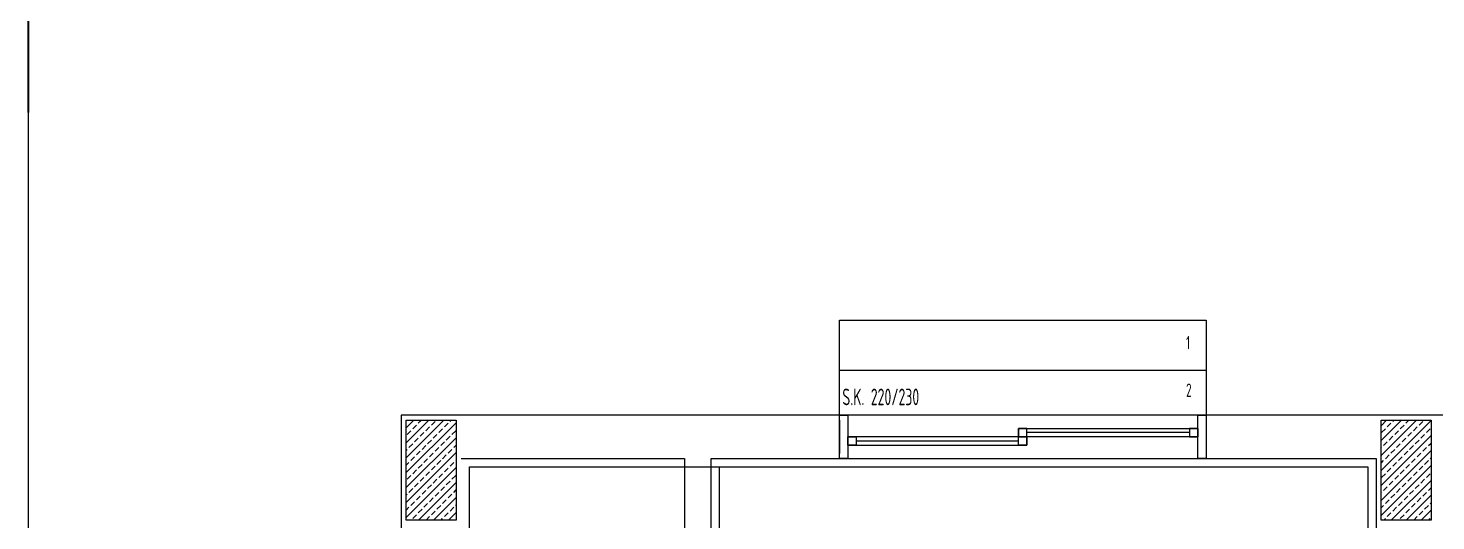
# Model space of a CAD drawing. Header units: millimetres. Extents: x 8112 to 17957, y 1641 to 8364.
# Drawn here: x 8113 to 8958, y 2845 to 3141 of the extents above; entities that cross this region are included whole.
import ezdxf

# ---------------------------------------------------------------- set-up
doc = ezdxf.new("R2010")
doc.units = ezdxf.units.MM
doc.layers.add('A-Antet', color=255, linetype='Continuous', lineweight=40)
doc.layers.add('priz', color=4, linetype='Continuous', lineweight=25)
doc.layers.add('MİMARİ', color=251, linetype='Continuous')
doc.styles.add('style1', font='isocpeur.ttf', dxfattribs={"width": 0.6})

msp = doc.modelspace()

# ---------------------------------------------------------------- linework, layer by layer
msp.add_line((8113.36, 3089.95), (8113.36, 1640.64))
at = {"layer": 'A-Antet'}
msp.add_line((8113.36, 3172.18), (8113.36, 3089.95), dxfattribs=at)
at = {"layer": 'MİMARİ'}
for p, q in [((8600.23, 2935.09), (8600.23, 2965.09)), ((8600.23, 2965.09), (8820.23, 2965.09)), ((8820.23, 2965.09), (8820.23, 2935.09)), ((8600.23, 2905.09), (8600.23, 2935.09)), ((8600.23, 2935.09), (8820.23, 2935.09)), ((8820.23, 2935.09), (8820.23, 2905.09)), ((9543.23, 2908.09), (8337.23, 2908.09)), ((8337.23, 2908.09), (8337.23, 1902.09)), ((8340.23, 2845.09), (8340.23, 2905.09)), ((8340.23, 2905.09), (8370.23, 2905.09)), ((8370.23, 2905.09), (8370.23, 2845.09)), ((8600.23, 2905.09), (8600.23, 2885.09)), ((8820.23, 2905.09), (8820.23, 2885.09)), ((8925.23, 2845.09), (8925.23, 2905.09)), ((8925.23, 2905.09), (8955.23, 2905.09)), ((8955.23, 2905.09), (8955.23, 2845.09)), ((8373.23, 2882.09), (8507.23, 2882.09)), ((8507.23, 2882.09), (8507.23, 2728.09)), ((8523.23, 2583.09), (8523.23, 2882.09)), ((8523.23, 2882.09), (8922.23, 2882.09)), ((8523.23, 2882.09), (8584.52, 2882.09)), ((8523.23, 2811.29), (8523.23, 2882.09)), ((8922.23, 2882.09), (8922.23, 2603.09)), ((8370.23, 2845.09), (8340.23, 2845.09)), ((8955.23, 2845.09), (8925.23, 2845.09))]:
    msp.add_line(p, q, dxfattribs=at)
at = {"layer": 'MİMARİ', "ltscale": 0.1}
for p, q in [((8600.23, 2882.09), (8600.23, 2908.09)), ((8600.23, 2908.09), (8605.23, 2908.09)), ((8605.23, 2908.09), (8605.23, 2882.09)), ((8815.23, 2882.09), (8815.23, 2908.09)), ((8815.23, 2908.09), (8820.23, 2908.09)), ((8820.23, 2908.09), (8820.23, 2882.09)), ((8707.73, 2895.09), (8707.73, 2900.09)), ((8707.73, 2900.09), (8815.23, 2900.09)), ((8707.73, 2900.09), (8707.73, 2895.09)), ((8712.73, 2900.09), (8707.73, 2900.09)), ((8712.73, 2895.09), (8712.73, 2900.09)), ((8810.23, 2897.59), (8712.73, 2897.59)), ((8810.23, 2900.09), (8810.23, 2895.09)), ((8815.23, 2900.09), (8810.23, 2900.09)), ((8815.23, 2900.09), (8815.23, 2895.09)), ((8815.23, 2895.09), (8815.23, 2900.09)), ((8605.23, 2895.09), (8605.23, 2890.09)), ((8712.73, 2895.09), (8605.23, 2895.09)), ((8605.23, 2890.09), (8605.23, 2895.09)), ((8605.23, 2895.09), (8610.23, 2895.09)), ((8605.23, 2890.09), (8712.73, 2890.09)), ((8610.23, 2890.09), (8605.23, 2890.09)), ((8610.23, 2895.09), (8610.23, 2890.09)), ((8610.23, 2892.59), (8707.73, 2892.59)), ((8815.23, 2895.09), (8707.73, 2895.09)), ((8707.73, 2895.09), (8712.73, 2895.09)), ((8707.73, 2890.09), (8707.73, 2895.09)), ((8707.73, 2895.09), (8712.73, 2895.09)), ((8712.73, 2890.09), (8707.73, 2890.09)), ((8712.73, 2890.09), (8712.73, 2895.09)), ((8712.73, 2895.09), (8712.73, 2890.09)), ((8810.23, 2895.09), (8815.23, 2895.09)), ((8605.23, 2882.09), (8600.23, 2882.09)), ((8820.23, 2882.09), (8815.23, 2882.09))]:
    msp.add_line(p, q, dxfattribs=at)
at = {"layer": 'MİMARİ', "linetype": 'Continuous'}
for p, q in [((8340.23, 2900.48), (8344.84, 2905.09)), ((8340.23, 2891.5), (8353.82, 2905.09)), ((8340.23, 2882.52), (8362.8, 2905.09)), ((8340.23, 2904.97), (8340.35, 2905.09)), ((8340.23, 2873.54), (8370.23, 2903.54)), ((8340.74, 2896.5), (8342.99, 2898.75)), ((8344.11, 2899.87), (8346.35, 2902.12)), ((8347.48, 2903.24), (8349.33, 2905.09)), ((8348.6, 2895.38), (8350.84, 2897.63)), ((8351.97, 2898.75), (8354.21, 2900.99)), ((8355.33, 2902.12), (8357.58, 2904.36)), ((8359.82, 2897.63), (8362.07, 2899.87)), ((8363.19, 2900.99), (8365.44, 2903.24)), ((8366.56, 2904.36), (8367.29, 2905.09)), ((8367.68, 2896.5), (8369.93, 2898.75)), ((8925.23, 2901.76), (8928.55, 2905.09)), ((8925.23, 2892.78), (8937.53, 2905.09)), ((8925.23, 2883.8), (8946.51, 2905.09)), ((8925.23, 2874.82), (8955.23, 2904.82)), ((8925.58, 2897.63), (8927.82, 2899.87)), ((8928.95, 2900.99), (8931.19, 2903.24)), ((8932.31, 2904.36), (8933.04, 2905.09)), ((8933.44, 2896.5), (8935.68, 2898.75)), ((8936.8, 2899.87), (8939.05, 2902.12)), ((8940.17, 2903.24), (8942.02, 2905.09)), ((8941.29, 2895.38), (8943.54, 2897.63)), ((8944.66, 2898.75), (8946.91, 2900.99)), ((8948.03, 2902.12), (8950.28, 2904.36)), ((8952.52, 2897.63), (8954.77, 2899.87)), ((8340.23, 2864.56), (8370.23, 2894.56)), ((8341.86, 2888.65), (8344.11, 2890.89)), ((8345.23, 2892.01), (8347.48, 2894.26)), ((8349.72, 2887.52), (8351.97, 2889.77)), ((8353.09, 2890.89), (8355.33, 2893.14)), ((8356.46, 2894.26), (8358.7, 2896.5)), ((8360.95, 2889.77), (8363.19, 2892.01)), ((8364.31, 2893.14), (8366.56, 2895.38)), ((8368.8, 2888.65), (8370.23, 2890.07)), ((8925.23, 2865.84), (8955.23, 2895.84)), ((8926.7, 2889.77), (8928.95, 2892.01)), ((8930.07, 2893.14), (8932.31, 2895.38)), ((8934.56, 2888.65), (8936.8, 2890.89)), ((8937.93, 2892.01), (8940.17, 2894.26)), ((8942.42, 2887.52), (8944.66, 2889.77)), ((8945.79, 2890.89), (8948.03, 2893.14)), ((8949.15, 2894.26), (8951.4, 2896.5)), ((8953.64, 2889.77), (8955.23, 2891.35)), ((8340.23, 2887.01), (8340.74, 2887.52)), ((8340.23, 2855.58), (8370.23, 2885.58)), ((8342.99, 2880.79), (8345.23, 2883.03)), ((8346.35, 2884.16), (8348.6, 2886.4)), ((8350.84, 2879.67), (8353.09, 2881.91)), ((8354.21, 2883.03), (8356.46, 2885.28)), ((8357.58, 2886.4), (8359.82, 2888.65)), ((8358.7, 2878.54), (8360.95, 2880.79)), ((8362.07, 2881.91), (8364.31, 2884.16)), ((8365.44, 2885.28), (8367.68, 2887.52)), ((8369.93, 2880.79), (8370.23, 2881.09)), ((8925.23, 2888.29), (8925.58, 2888.65)), ((8925.23, 2856.86), (8955.23, 2886.86)), ((8925.23, 2879.31), (8926.7, 2880.79)), ((8927.82, 2881.91), (8930.07, 2884.16)), ((8931.19, 2885.28), (8933.44, 2887.52)), ((8935.68, 2880.79), (8937.93, 2883.03)), ((8939.05, 2884.16), (8941.29, 2886.4)), ((8943.54, 2879.67), (8945.79, 2881.91)), ((8946.91, 2883.03), (8949.15, 2885.28)), ((8950.28, 2886.4), (8952.52, 2888.65)), ((8951.4, 2878.54), (8953.64, 2880.79)), ((8954.77, 2881.91), (8955.23, 2882.37)), ((8340.23, 2878.03), (8341.86, 2879.67)), ((8340.23, 2846.6), (8370.23, 2876.6)), ((8344.11, 2872.93), (8346.35, 2875.18)), ((8347.48, 2876.3), (8349.72, 2878.54)), ((8351.97, 2871.81), (8354.21, 2874.05)), ((8355.33, 2875.18), (8357.58, 2877.42)), ((8359.82, 2870.69), (8362.07, 2872.93)), ((8363.19, 2874.05), (8365.44, 2876.3)), ((8366.56, 2877.42), (8368.8, 2879.67)), ((8925.23, 2847.88), (8955.23, 2877.88)), ((8925.58, 2870.69), (8927.82, 2872.93)), ((8928.95, 2874.05), (8931.19, 2876.3)), ((8932.31, 2877.42), (8934.56, 2879.67)), ((8936.8, 2872.93), (8939.05, 2875.18)), ((8940.17, 2876.3), (8942.42, 2878.54)), ((8944.66, 2871.81), (8946.91, 2874.05)), ((8948.03, 2875.18), (8950.28, 2877.42)), ((8952.52, 2870.69), (8954.77, 2872.93)), ((8340.74, 2869.56), (8342.99, 2871.81)), ((8341.86, 2861.71), (8344.11, 2863.95)), ((8345.23, 2865.07), (8347.48, 2867.32)), ((8347.7, 2845.09), (8370.23, 2867.62)), ((8348.6, 2868.44), (8350.84, 2870.69)), ((8353.09, 2863.95), (8355.33, 2866.2)), ((8356.46, 2867.32), (8358.7, 2869.56)), ((8360.95, 2862.83), (8363.19, 2865.07)), ((8364.31, 2866.2), (8366.56, 2868.44)), ((8367.68, 2869.56), (8369.93, 2871.81)), ((8926.7, 2862.83), (8928.95, 2865.07)), ((8930.07, 2866.2), (8932.31, 2868.44)), ((8931.41, 2845.09), (8955.23, 2868.9)), ((8933.44, 2869.56), (8935.68, 2871.81)), ((8934.56, 2861.71), (8936.8, 2863.95)), ((8937.93, 2865.07), (8940.17, 2867.32)), ((8941.29, 2868.44), (8943.54, 2870.69)), ((8945.79, 2863.95), (8948.03, 2866.2)), ((8949.15, 2867.32), (8951.4, 2869.56)), ((8953.64, 2862.83), (8955.23, 2864.41)), ((8340.23, 2860.07), (8340.74, 2860.58)), ((8342.99, 2853.85), (8345.23, 2856.09)), ((8346.35, 2857.22), (8348.6, 2859.46)), ((8349.72, 2860.58), (8351.97, 2862.83)), ((8354.21, 2856.09), (8356.46, 2858.34)), ((8356.68, 2845.09), (8370.23, 2858.64)), ((8357.58, 2859.46), (8359.82, 2861.71)), ((8362.07, 2854.97), (8364.31, 2857.22)), ((8365.44, 2858.34), (8367.68, 2860.58)), ((8368.8, 2861.71), (8370.23, 2863.13)), ((8925.23, 2861.35), (8925.58, 2861.71)), ((8927.82, 2854.97), (8930.07, 2857.22)), ((8931.19, 2858.34), (8933.44, 2860.58)), ((8935.68, 2853.85), (8937.93, 2856.09)), ((8939.05, 2857.22), (8941.29, 2859.46)), ((8940.4, 2845.09), (8955.23, 2859.92)), ((8942.42, 2860.58), (8944.66, 2862.83)), ((8946.91, 2856.09), (8949.15, 2858.34)), ((8950.28, 2859.46), (8952.52, 2861.71)), ((8954.77, 2854.97), (8955.23, 2855.43)), ((8340.23, 2851.09), (8341.86, 2852.73)), ((8344.11, 2845.99), (8346.35, 2848.24)), ((8347.48, 2849.36), (8349.72, 2851.6)), ((8350.84, 2852.73), (8353.09, 2854.97)), ((8352.19, 2845.09), (8354.21, 2847.11)), ((8355.33, 2848.24), (8357.58, 2850.48)), ((8358.7, 2851.6), (8360.95, 2853.85)), ((8363.19, 2847.11), (8365.44, 2849.36)), ((8365.66, 2845.09), (8370.23, 2849.66)), ((8366.56, 2850.48), (8368.8, 2852.73)), ((8369.93, 2853.85), (8370.23, 2854.15)), ((8925.23, 2852.37), (8926.7, 2853.85)), ((8928.95, 2847.11), (8931.19, 2849.36)), ((8932.31, 2850.48), (8934.56, 2852.73)), ((8936.8, 2845.99), (8939.05, 2848.24)), ((8940.17, 2849.36), (8942.42, 2851.6)), ((8943.54, 2852.73), (8945.79, 2854.97)), ((8944.89, 2845.09), (8946.91, 2847.11)), ((8948.03, 2848.24), (8950.28, 2850.48)), ((8949.38, 2845.09), (8955.23, 2850.94)), ((8951.4, 2851.6), (8953.64, 2853.85)), ((8361.17, 2845.09), (8362.07, 2845.99)), ((8926.92, 2845.09), (8927.82, 2845.99)), ((8953.87, 2845.09), (8954.77, 2845.99))]:
    msp.add_line(p, q, dxfattribs=at)
at = {"layer": 'priz'}
msp.add_line((8528.23, 2828.44), (8528.23, 2877.09), dxfattribs=at)
msp.add_lwpolyline([(8381.75, 2819.99), (8368.23, 2819.99), (8368.23, 2837.09), (8373.23, 2837.09), (8378.23, 2837.09), (8378.23, 2877.09), (8523.23, 2877.09), (8528.23, 2877.09), (8917.23, 2877.09), (8917.23, 2608.09), (8862.23, 2608.09), (8857.23, 2608.09), (8857.23, 2588.09), (8673.8, 2588.09)], dxfattribs=at)

# ---------------------------------------------------------------- texts
at = {"layer": 'MİMARİ', "style": 'style1', "width": 0.6}
for s, p in [('1', (8808.28, 2947.65)), ('2', (8808.28, 2919.09))]:
    msp.add_text(s, height=8, dxfattribs=at).set_placement(p)
at = {"layer": 'MİMARİ', "lineweight": 15, "style": 'style1', "width": 0.6}
msp.add_text('S.K. 220/230', height=10, dxfattribs=at).set_placement((8601.98, 2914.05))

doc.saveas('drawing.dxf')
